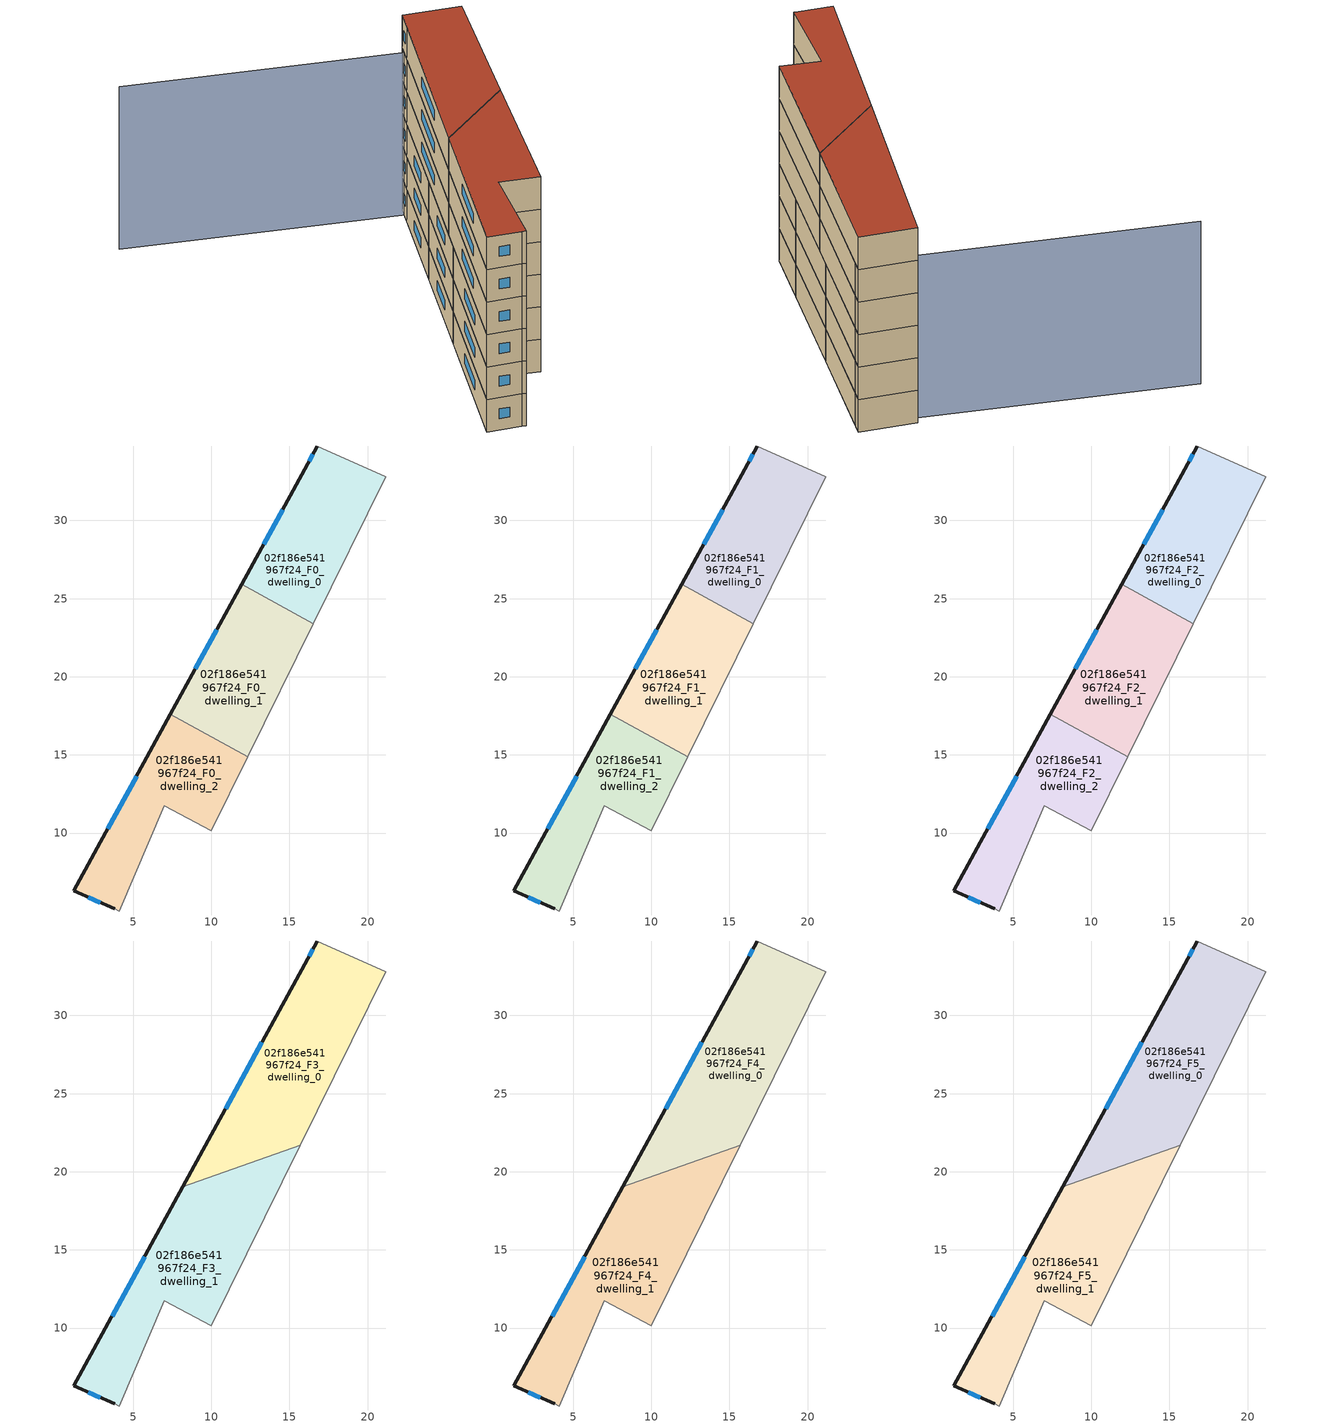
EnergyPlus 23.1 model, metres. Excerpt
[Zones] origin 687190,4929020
02f186e541967f24_F0_dwelling_0
 floor ground (EU_floor_Construction): 21.16,32.8 16.52,23.4 11.94,25.91 15.97,33.27 16.79,34.76 z0
 wall outside (EU_wall_Construction): 16.79,34.76 15.97,33.27 11.94,25.91 z0:3
 wall adiabatic (EU_wall_Construction): 16.52,23.4 21.16,32.8 16.79,34.76 z0:3
 wall to 02f186e541967f24_F0_dwelling_1 (EU_wall_Construction): 11.94,25.91 16.52,23.4 z0:3
 window (EU_Window_Construction): 14.56,30.69 13.36,28.49 / 16.5,34.24 16.26,33.8 z1.05:1.95
02f186e541967f24_F0_dwelling_1
 floor ground (EU_floor_Construction): 16.52,23.4 12.32,14.89 7.39,17.59 11.94,25.91 z0
 wall outside (EU_wall_Construction): 11.94,25.91 7.39,17.59 z0:3
 wall to 02f186e541967f24_F0_dwelling_2 (EU_wall_Construction): 7.39,17.59 12.32,14.89 z0:3
 wall adiabatic (EU_wall_Construction): 12.32,14.89 16.52,23.4 z0:3
 window (EU_Window_Construction): 10.34,22.99 8.98,20.51 z1.05:1.95
02f186e541967f24_F0_dwelling_2
 floor ground (EU_floor_Construction): 12.32,14.89 9.98,10.17 6.99,11.75 4.12,5.01 3.81,5.16 1.2,6.3 7.39,17.59 z0
 wall outside (EU_wall_Construction): 7.39,17.59 1.2,6.3 3.81,5.16 z0:3
 wall adiabatic (EU_wall_Construction): 3.81,5.16 4.12,5.01 6.99,11.75 9.98,10.17 12.32,14.89 z0:3
 window (EU_Window_Construction): 2.12,5.9 2.9,5.56 / 5.22,13.63 3.37,10.26 z1.05:1.95
02f186e541967f24_F1_dwelling_0
 floor to 02f186e541967f24_F0_dwelling_0 (EU_floor_Construction): 21.16,32.8 16.52,23.4 11.94,25.91 15.97,33.27 16.79,34.76 z3
 wall outside (EU_wall_Construction): 16.79,34.76 15.97,33.27 11.94,25.91 z3:6
 wall adiabatic (EU_wall_Construction): 16.52,23.4 21.16,32.8 16.79,34.76 z3:6
 wall to 02f186e541967f24_F1_dwelling_1 (EU_wall_Construction): 11.94,25.91 16.52,23.4 z3:6
 window (EU_Window_Construction): 14.56,30.69 13.36,28.49 / 16.5,34.24 16.26,33.8 z4.05:4.95
02f186e541967f24_F1_dwelling_1
 floor to 02f186e541967f24_F0_dwelling_1 (EU_floor_Construction): 16.52,23.4 12.32,14.89 7.39,17.59 11.94,25.91 z3
 wall outside (EU_wall_Construction): 11.94,25.91 7.39,17.59 z3:6
 wall to 02f186e541967f24_F1_dwelling_2 (EU_wall_Construction): 7.39,17.59 12.32,14.89 z3:6
 wall adiabatic (EU_wall_Construction): 12.32,14.89 16.52,23.4 z3:6
 window (EU_Window_Construction): 10.34,22.99 8.98,20.51 z4.05:4.95
02f186e541967f24_F1_dwelling_2
 floor to 02f186e541967f24_F0_dwelling_2 (EU_floor_Construction): 12.32,14.89 9.98,10.17 6.99,11.75 4.12,5.01 3.81,5.16 1.2,6.3 7.39,17.59 z3
 wall outside (EU_wall_Construction): 7.39,17.59 1.2,6.3 3.81,5.16 z3:6
 wall adiabatic (EU_wall_Construction): 3.81,5.16 4.12,5.01 6.99,11.75 9.98,10.17 12.32,14.89 z3:6
 window (EU_Window_Construction): 2.12,5.9 2.9,5.56 / 5.22,13.63 3.37,10.26 z4.05:4.95
02f186e541967f24_F2_dwelling_0
 floor to 02f186e541967f24_F1_dwelling_0 (EU_floor_Construction): 21.16,32.8 16.52,23.4 11.94,25.91 15.97,33.27 16.79,34.76 z6
 wall outside (EU_wall_Construction): 16.79,34.76 15.97,33.27 11.94,25.91 z6:9
 wall adiabatic (EU_wall_Construction): 16.52,23.4 21.16,32.8 16.79,34.76 z6:9
 wall to 02f186e541967f24_F2_dwelling_1 (EU_wall_Construction): 11.94,25.91 16.52,23.4 z6:9
 window (EU_Window_Construction): 14.56,30.69 13.36,28.49 / 16.5,34.24 16.26,33.8 z7.05:7.95
02f186e541967f24_F2_dwelling_1
 floor to 02f186e541967f24_F1_dwelling_1 (EU_floor_Construction): 16.52,23.4 12.32,14.89 7.39,17.59 11.94,25.91 z6
 wall outside (EU_wall_Construction): 11.94,25.91 7.39,17.59 z6:9
 wall to 02f186e541967f24_F2_dwelling_2 (EU_wall_Construction): 7.39,17.59 12.32,14.89 z6:9
 wall adiabatic (EU_wall_Construction): 12.32,14.89 16.52,23.4 z6:9
 window (EU_Window_Construction): 10.34,22.99 8.98,20.51 z7.05:7.95
02f186e541967f24_F2_dwelling_2
 floor to 02f186e541967f24_F1_dwelling_2 (EU_floor_Construction): 12.32,14.89 9.98,10.17 6.99,11.75 4.12,5.01 3.81,5.16 1.2,6.3 7.39,17.59 z6
 wall outside (EU_wall_Construction): 7.39,17.59 1.2,6.3 3.81,5.16 z6:9
 wall adiabatic (EU_wall_Construction): 3.81,5.16 4.12,5.01 6.99,11.75 9.98,10.17 12.32,14.89 z6:9
 window (EU_Window_Construction): 2.12,5.9 2.9,5.56 / 5.22,13.63 3.37,10.26 z7.05:7.95
02f186e541967f24_F3_dwelling_0
 floor to 02f186e541967f24_F2_dwelling_0 (EU_floor_Construction): 21.16,32.8 16.52,23.4 11.94,25.91 15.97,33.27 16.79,34.76 z9
 floor to 02f186e541967f24_F2_dwelling_1 (EU_floor_Construction): 16.52,23.4 15.67,21.7 8.18,19.04 11.94,25.91 z9
 wall outside (EU_wall_Construction): 16.79,34.76 15.97,33.27 8.18,19.04 z9:12
 wall adiabatic (EU_wall_Construction): 15.68,21.7 21.16,32.8 16.79,34.76 z9:12
 wall to 02f186e541967f24_F3_dwelling_1 (EU_wall_Construction): 8.18,19.04 15.68,21.7 z9:12
 window (EU_Window_Construction): 13.24,28.28 10.91,24.03 / 16.5,34.24 16.26,33.8 z10.05:10.95
02f186e541967f24_F3_dwelling_1
 floor to 02f186e541967f24_F2_dwelling_2 (EU_floor_Construction): 12.32,14.89 9.98,10.17 6.99,11.75 4.12,5.01 3.81,5.16 1.2,6.3 7.39,17.59 z9
 floor to 02f186e541967f24_F2_dwelling_1 (EU_floor_Construction): 15.67,21.7 12.32,14.89 7.39,17.59 8.18,19.04 z9
 wall outside (EU_wall_Construction): 8.18,19.04 1.2,6.3 3.81,5.16 z9:12
 wall adiabatic (EU_wall_Construction): 3.81,5.16 4.12,5.01 6.99,11.75 9.98,10.17 15.68,21.7 z9:12
 window (EU_Window_Construction): 2.12,5.9 2.9,5.56 / 5.74,14.58 3.65,10.77 z10.05:10.95
02f186e541967f24_F4_dwelling_0
 floor to 02f186e541967f24_F3_dwelling_0 (EU_floor_Construction): 21.16,32.8 15.68,21.7 8.18,19.04 15.97,33.27 16.79,34.76 z12
 wall outside (EU_wall_Construction): 16.79,34.76 15.97,33.27 8.18,19.04 z12:15
 wall adiabatic (EU_wall_Construction): 15.68,21.7 21.16,32.8 16.79,34.76 z12:15
 wall to 02f186e541967f24_F4_dwelling_1 (EU_wall_Construction): 8.18,19.04 15.68,21.7 z12:15
 window (EU_Window_Construction): 13.24,28.28 10.91,24.03 / 16.5,34.24 16.26,33.8 z13.05:13.95
02f186e541967f24_F4_dwelling_1
 floor to 02f186e541967f24_F3_dwelling_1 (EU_floor_Construction): 15.68,21.7 9.98,10.17 6.99,11.75 4.12,5.01 3.81,5.16 1.2,6.3 8.18,19.04 z12
 wall outside (EU_wall_Construction): 8.18,19.04 1.2,6.3 3.81,5.16 z12:15
 wall adiabatic (EU_wall_Construction): 3.81,5.16 4.12,5.01 6.99,11.75 9.98,10.17 15.68,21.7 z12:15
 window (EU_Window_Construction): 2.12,5.9 2.9,5.56 / 5.74,14.58 3.65,10.77 z13.05:13.95
02f186e541967f24_F5_dwelling_0
 floor to 02f186e541967f24_F4_dwelling_0 (EU_floor_Construction): 21.16,32.8 15.68,21.7 8.18,19.04 15.97,33.27 16.79,34.76 z15
 wall outside (EU_wall_Construction): 16.79,34.76 15.97,33.27 8.18,19.04 z15:18
 wall adiabatic (EU_wall_Construction): 15.68,21.7 21.16,32.8 16.79,34.76 z15:18
 wall to 02f186e541967f24_F5_dwelling_1 (EU_wall_Construction): 8.18,19.04 15.68,21.7 z15:18
 window (EU_Window_Construction): 13.24,28.28 10.91,24.03 / 16.5,34.24 16.26,33.8 z16.05:16.95
 roof outside (EU_roof_Construction): 15.68,21.7 21.16,32.8 16.79,34.76 15.97,33.27 8.18,19.04 z18
02f186e541967f24_F5_dwelling_1
 floor to 02f186e541967f24_F4_dwelling_1 (EU_floor_Construction): 15.68,21.7 9.98,10.17 6.99,11.75 4.12,5.01 3.81,5.16 1.2,6.3 8.18,19.04 z15
 wall outside (EU_wall_Construction): 8.18,19.04 1.2,6.3 3.81,5.16 z15:18
 wall adiabatic (EU_wall_Construction): 3.81,5.16 4.12,5.01 6.99,11.75 9.98,10.17 15.68,21.7 z15:18
 window (EU_Window_Construction): 2.12,5.9 2.9,5.56 / 5.74,14.58 3.65,10.77 z16.05:16.95
 roof outside (EU_roof_Construction): 9.98,10.17 15.68,21.7 8.18,19.04 1.2,6.3 3.81,5.16 4.12,5.01 6.99,11.75 z18
shading: 20.7,31.9 -3.58,44.72 z0:15
[Building]
EU S2 Campaign: North Axis=0; Terrain=City; Solar Distribution=FullExterior
[Site:Location]
Bologna: Latitude=44.5; Longitude=11.25; Time Zone=1; Elevation=37
[SizingPeriod:WeatherFileDays]
AnnualSizingPeriod: Begin Month=1; Begin Day of Month=1; End Month=12; End Day of Month=31; Day of Week for Start Day=Monday; Use Weather File Daylight Saving Period=No; Use Weather File Rain and Snow Indicators=No
[MATERIAL]
EU_InternalMass_Material: Roughness=MediumRough; Thickness=0.1; Conductivity=1; Density=1800; Specific Heat=900; Thermal Absorptance=0.9; Solar Absorptance=0.7; Visible Absorptance=0.7
[MATERIAL:NOMASS] Roughness=MediumRough; Thermal Absorptance=0.9; Solar Absorptance=0.7; Visible Absorptance=0.7
Name | Thermal Resistance
EU_wall_NoMass | 0.890213
EU_roof_NoMass | 0.636128
EU_floor_NoMass | 0.79516
[WINDOWMATERIAL:SIMPLEGLAZINGSYSTEM]
EU_Window_SimpleGlazing: UFactor=4.49146; Solar Heat Gain Coefficient=0.85; Visible Transmittance=0.85
[CONSTRUCTION]
EU_wall_Construction: EU_wall_NoMass
EU_roof_Construction: EU_roof_NoMass
EU_floor_Construction: EU_floor_NoMass
EU_Window_Construction: EU_Window_SimpleGlazing
EU_InternalMass_Construction: EU_InternalMass_Material
[ZONE] Type=1; Multiplier=1; Ceiling Height=autocalculate; Floor Area=autocalculate; Part of Total Floor Area=Yes
Name | Volume
02f186e541967f24_F0_dwelling_0; 02f186e541967f24_F1_dwelling_0; 02f186e541967f24_F2_dwelling_0 | 154.167
02f186e541967f24_F3_dwelling_0; 02f186e541967f24_F4_dwelling_0; 02f186e541967f24_F5_dwelling_0 | 231.255
02f186e541967f24_F0_dwelling_1; 02f186e541967f24_F1_dwelling_1; 02f186e541967f24_F2_dwelling_1 | 154.172
02f186e541967f24_F3_dwelling_1; 02f186e541967f24_F4_dwelling_1; 02f186e541967f24_F5_dwelling_1 | 231.245
02f186e541967f24_F0_dwelling_2; 02f186e541967f24_F1_dwelling_2; 02f186e541967f24_F2_dwelling_2 | 154.166
[INTERNALMASS] Construction=EU_InternalMass_Construction
Name | Zone or ZoneList | Surface Area
02f186e541967f24_F0_dwelling_0_EU_InternalMass | 02f186e541967f24_F0_dwelling_0 | 51.3891
02f186e541967f24_F0_dwelling_1_EU_InternalMass | 02f186e541967f24_F0_dwelling_1 | 51.3908
02f186e541967f24_F0_dwelling_2_EU_InternalMass | 02f186e541967f24_F0_dwelling_2 | 51.3888
02f186e541967f24_F1_dwelling_0_EU_InternalMass | 02f186e541967f24_F1_dwelling_0 | 51.3891
02f186e541967f24_F1_dwelling_1_EU_InternalMass | 02f186e541967f24_F1_dwelling_1 | 51.3908
02f186e541967f24_F1_dwelling_2_EU_InternalMass | 02f186e541967f24_F1_dwelling_2 | 51.3888
02f186e541967f24_F2_dwelling_0_EU_InternalMass | 02f186e541967f24_F2_dwelling_0 | 51.3891
02f186e541967f24_F2_dwelling_1_EU_InternalMass | 02f186e541967f24_F2_dwelling_1 | 51.3908
02f186e541967f24_F2_dwelling_2_EU_InternalMass | 02f186e541967f24_F2_dwelling_2 | 51.3888
02f186e541967f24_F3_dwelling_0_EU_InternalMass | 02f186e541967f24_F3_dwelling_0 | 77.0853
02f186e541967f24_F3_dwelling_1_EU_InternalMass | 02f186e541967f24_F3_dwelling_1 | 77.0815
02f186e541967f24_F4_dwelling_0_EU_InternalMass | 02f186e541967f24_F4_dwelling_0 | 77.0853
02f186e541967f24_F4_dwelling_1_EU_InternalMass | 02f186e541967f24_F4_dwelling_1 | 77.0815
02f186e541967f24_F5_dwelling_0_EU_InternalMass | 02f186e541967f24_F5_dwelling_0 | 77.0853
02f186e541967f24_F5_dwelling_1_EU_InternalMass | 02f186e541967f24_F5_dwelling_1 | 77.0815
[OTHEREQUIPMENT] Fuel Type=Electricity; Design Level Calculation Method=Watts/Area; Power per Zone Floor Area=1; Fraction Latent=0; Fraction Radiant=0; Fraction Lost=0; Carbon Dioxide Generation Rate=0; EndUse Subcategory=EU_Step8_InternalGains
Name | Zone or ZoneList or Space or SpaceList | Schedule
EU_Step8_InternalGain_02f186e541967f24_F0_dwelling_0_f000 | 02f186e541967f24_F0_dwelling_0 | EU_Step8_GainSchedule_02f186e541967f24_F0_dwelling_0_f000
EU_Step8_InternalGain_02f186e541967f24_F0_dwelling_1_f000 | 02f186e541967f24_F0_dwelling_1 | EU_Step8_GainSchedule_02f186e541967f24_F0_dwelling_1_f000
EU_Step8_InternalGain_02f186e541967f24_F0_dwelling_2_f000 | 02f186e541967f24_F0_dwelling_2 | EU_Step8_GainSchedule_02f186e541967f24_F0_dwelling_2_f000
EU_Step8_InternalGain_02f186e541967f24_F1_dwelling_0_f000 | 02f186e541967f24_F1_dwelling_0 | EU_Step8_GainSchedule_02f186e541967f24_F1_dwelling_0_f000
EU_Step8_InternalGain_02f186e541967f24_F1_dwelling_1_f000 | 02f186e541967f24_F1_dwelling_1 | EU_Step8_GainSchedule_02f186e541967f24_F1_dwelling_1_f000
EU_Step8_InternalGain_02f186e541967f24_F1_dwelling_2_f000 | 02f186e541967f24_F1_dwelling_2 | EU_Step8_GainSchedule_02f186e541967f24_F1_dwelling_2_f000
EU_Step8_InternalGain_02f186e541967f24_F2_dwelling_0_f000 | 02f186e541967f24_F2_dwelling_0 | EU_Step8_GainSchedule_02f186e541967f24_F2_dwelling_0_f000
EU_Step8_InternalGain_02f186e541967f24_F2_dwelling_1_f000 | 02f186e541967f24_F2_dwelling_1 | EU_Step8_GainSchedule_02f186e541967f24_F2_dwelling_1_f000
EU_Step8_InternalGain_02f186e541967f24_F2_dwelling_2_f000 | 02f186e541967f24_F2_dwelling_2 | EU_Step8_GainSchedule_02f186e541967f24_F2_dwelling_2_f000
EU_Step8_InternalGain_02f186e541967f24_F3_dwelling_0_f000 | 02f186e541967f24_F3_dwelling_0 | EU_Step8_GainSchedule_02f186e541967f24_F3_dwelling_0_f000
EU_Step8_InternalGain_02f186e541967f24_F3_dwelling_1_f000 | 02f186e541967f24_F3_dwelling_1 | EU_Step8_GainSchedule_02f186e541967f24_F3_dwelling_1_f000
EU_Step8_InternalGain_02f186e541967f24_F4_dwelling_0_f000 | 02f186e541967f24_F4_dwelling_0 | EU_Step8_GainSchedule_02f186e541967f24_F4_dwelling_0_f000
EU_Step8_InternalGain_02f186e541967f24_F4_dwelling_1_f000 | 02f186e541967f24_F4_dwelling_1 | EU_Step8_GainSchedule_02f186e541967f24_F4_dwelling_1_f000
EU_Step8_InternalGain_02f186e541967f24_F5_dwelling_0_f000 | 02f186e541967f24_F5_dwelling_0 | EU_Step8_GainSchedule_02f186e541967f24_F5_dwelling_0_f000
EU_Step8_InternalGain_02f186e541967f24_F5_dwelling_1_f000 | 02f186e541967f24_F5_dwelling_1 | EU_Step8_GainSchedule_02f186e541967f24_F5_dwelling_1_f000
[ZONEVENTILATION:DESIGNFLOWRATE] Schedule=EU_AlwaysOn; Design Flow Rate Calculation Method=AirChanges/Hour; Air Changes per Hour=0.718634; Ventilation Type=Natural; Fan Pressure Rise=0; Fan Total Efficiency=1; Constant Term Coefficient=1; Temperature Term Coefficient=0; Velocity Term Coefficient=0; Velocity Squared Term Coefficient=0; Minimum Indoor Temperature=-100; Maximum Indoor Temperature=100; Delta Temperature=-100; Minimum Outdoor Temperature=-100; Maximum Outdoor Temperature=100; Maximum Wind Speed=40
Name | Zone or ZoneList or Space or SpaceList
EU_ConstantAir_02f186e541967f24_F0_dwelling_0 | 02f186e541967f24_F0_dwelling_0
EU_ConstantAir_02f186e541967f24_F0_dwelling_1 | 02f186e541967f24_F0_dwelling_1
EU_ConstantAir_02f186e541967f24_F0_dwelling_2 | 02f186e541967f24_F0_dwelling_2
EU_ConstantAir_02f186e541967f24_F1_dwelling_0 | 02f186e541967f24_F1_dwelling_0
EU_ConstantAir_02f186e541967f24_F1_dwelling_1 | 02f186e541967f24_F1_dwelling_1
EU_ConstantAir_02f186e541967f24_F1_dwelling_2 | 02f186e541967f24_F1_dwelling_2
EU_ConstantAir_02f186e541967f24_F2_dwelling_0 | 02f186e541967f24_F2_dwelling_0
EU_ConstantAir_02f186e541967f24_F2_dwelling_1 | 02f186e541967f24_F2_dwelling_1
EU_ConstantAir_02f186e541967f24_F2_dwelling_2 | 02f186e541967f24_F2_dwelling_2
EU_ConstantAir_02f186e541967f24_F3_dwelling_0 | 02f186e541967f24_F3_dwelling_0
EU_ConstantAir_02f186e541967f24_F3_dwelling_1 | 02f186e541967f24_F3_dwelling_1
EU_ConstantAir_02f186e541967f24_F4_dwelling_0 | 02f186e541967f24_F4_dwelling_0
EU_ConstantAir_02f186e541967f24_F4_dwelling_1 | 02f186e541967f24_F4_dwelling_1
EU_ConstantAir_02f186e541967f24_F5_dwelling_0 | 02f186e541967f24_F5_dwelling_0
EU_ConstantAir_02f186e541967f24_F5_dwelling_1 | 02f186e541967f24_F5_dwelling_1
[HVACTEMPLATE:THERMOSTAT] Constant Heating Setpoint=20; Constant Cooling Setpoint=50
EU_HeatOnly_02f186e541967f24_F0_dwelling_0; EU_HeatOnly_02f186e541967f24_F0_dwelling_1; EU_HeatOnly_02f186e541967f24_F0_dwelling_2; EU_HeatOnly_02f186e541967f24_F1_dwelling_0; EU_HeatOnly_02f186e541967f24_F1_dwelling_1; EU_HeatOnly_02f186e541967f24_F1_dwelling_2; EU_HeatOnly_02f186e541967f24_F2_dwelling_0; EU_HeatOnly_02f186e541967f24_F2_dwelling_1; EU_HeatOnly_02f186e541967f24_F2_dwelling_2; EU_HeatOnly_02f186e541967f24_F3_dwelling_0; EU_HeatOnly_02f186e541967f24_F3_dwelling_1; EU_HeatOnly_02f186e541967f24_F4_dwelling_0; EU_HeatOnly_02f186e541967f24_F4_dwelling_1; EU_HeatOnly_02f186e541967f24_F5_dwelling_0; EU_HeatOnly_02f186e541967f24_F5_dwelling_1
[HVACTEMPLATE:ZONE:IDEALLOADSAIRSYSTEM] System Availability Schedule=EU_AlwaysOn; Maximum Heating Supply Air Temperature=50; Minimum Cooling Supply Air Temperature=13; Maximum Heating Supply Air Humidity Ratio=0.0156; Minimum Cooling Supply Air Humidity Ratio=0.0077; Heating Limit=NoLimit; Cooling Limit=NoLimit; Heating Availability Schedule=EU_AlwaysOn; Cooling Availability Schedule=EU_CoolingOff; Dehumidification Control Type=ConstantSensibleHeatRatio; Cooling Sensible Heat Ratio=0.7; Dehumidification Setpoint=60; Humidification Control Type=None; Humidification Setpoint=30; Outdoor Air Method=None; Outdoor Air Flow Rate per Person=0.00944; Outdoor Air Flow Rate per Zone Floor Area=0; Outdoor Air Flow Rate per Zone=0; Demand Controlled Ventilation Type=None; Outdoor Air Economizer Type=NoEconomizer; Heat Recovery Type=None; Sensible Heat Recovery Effectiveness=0.7; Latent Heat Recovery Effectiveness=0.65
Name | Template Thermostat
02f186e541967f24_F0_dwelling_0 | EU_HeatOnly_02f186e541967f24_F0_dwelling_0
02f186e541967f24_F0_dwelling_1 | EU_HeatOnly_02f186e541967f24_F0_dwelling_1
02f186e541967f24_F0_dwelling_2 | EU_HeatOnly_02f186e541967f24_F0_dwelling_2
02f186e541967f24_F1_dwelling_0 | EU_HeatOnly_02f186e541967f24_F1_dwelling_0
02f186e541967f24_F1_dwelling_1 | EU_HeatOnly_02f186e541967f24_F1_dwelling_1
02f186e541967f24_F1_dwelling_2 | EU_HeatOnly_02f186e541967f24_F1_dwelling_2
02f186e541967f24_F2_dwelling_0 | EU_HeatOnly_02f186e541967f24_F2_dwelling_0
02f186e541967f24_F2_dwelling_1 | EU_HeatOnly_02f186e541967f24_F2_dwelling_1
02f186e541967f24_F2_dwelling_2 | EU_HeatOnly_02f186e541967f24_F2_dwelling_2
02f186e541967f24_F3_dwelling_0 | EU_HeatOnly_02f186e541967f24_F3_dwelling_0
02f186e541967f24_F3_dwelling_1 | EU_HeatOnly_02f186e541967f24_F3_dwelling_1
02f186e541967f24_F4_dwelling_0 | EU_HeatOnly_02f186e541967f24_F4_dwelling_0
02f186e541967f24_F4_dwelling_1 | EU_HeatOnly_02f186e541967f24_F4_dwelling_1
02f186e541967f24_F5_dwelling_0 | EU_HeatOnly_02f186e541967f24_F5_dwelling_0
02f186e541967f24_F5_dwelling_1 | EU_HeatOnly_02f186e541967f24_F5_dwelling_1
[SIZING:ZONE] Zone Cooling Design Supply Air Temperature Input Method=SupplyAirTemperature; Zone Cooling Design Supply Air Temperature=13; Zone Heating Design Supply Air Temperature Input Method=SupplyAirTemperature; Zone Heating Design Supply Air Temperature=50; Zone Cooling Design Supply Air Humidity Ratio=0.008; Zone Heating Design Supply Air Humidity Ratio=0.008; Cooling Design Air Flow Method=DesignDay; Cooling Design Air Flow Rate=0; Cooling Minimum Air Flow per Zone Floor Area=0.000762; Cooling Minimum Air Flow=0; Cooling Minimum Air Flow Fraction=0.2; Heating Design Air Flow Method=DesignDay; Heating Design Air Flow Rate=0; Heating Maximum Air Flow per Zone Floor Area=0.002032; Heating Maximum Air Flow=0.141576; Heating Maximum Air Flow Fraction=0.3; Account for Dedicated Outdoor Air System=No; Dedicated Outdoor Air System Control Strategy=NeutralSupplyAir; Dedicated Outdoor Air Low Setpoint Temperature for Design=autosize; Dedicated Outdoor Air High Setpoint Temperature for Design=autosize; Zone Load Sizing Method=Sensible Load Only No Latent Load; Zone Latent Cooling Design Supply Air Humidity Ratio Input Method=HumidityRatioDifference; Zone Cooling Design Supply Air Humidity Ratio Difference=0.005; Zone Latent Heating Design Supply Air Humidity Ratio Input Method=HumidityRatioDifference; Zone Humidification Design Supply Air Humidity Ratio Difference=0.005
02f186e541967f24_F0_dwelling_0; 02f186e541967f24_F0_dwelling_1; 02f186e541967f24_F0_dwelling_2; 02f186e541967f24_F1_dwelling_0; 02f186e541967f24_F1_dwelling_1; 02f186e541967f24_F1_dwelling_2; 02f186e541967f24_F2_dwelling_0; 02f186e541967f24_F2_dwelling_1; 02f186e541967f24_F2_dwelling_2; 02f186e541967f24_F3_dwelling_0; 02f186e541967f24_F3_dwelling_1; 02f186e541967f24_F4_dwelling_0; 02f186e541967f24_F4_dwelling_1; 02f186e541967f24_F5_dwelling_0; 02f186e541967f24_F5_dwelling_1
[SCHEDULE:CONSTANT]
Name | Hourly Value
EU_AlwaysOn | 1
EU_CoolingOff | 0
[SCHEDULE:FILE] Column Number=1; Rows to Skip at Top=0; Number of Hours of Data=8760; Column Separator=Comma; Interpolate to Timestep=No; Minutes per Item=60; Adjust Schedule for Daylight Savings=Yes
Name | File
EU_Step8_GainSchedule_02f186e541967f24_F0_dwelling_0_f000 | ../../schedules/02f186e541967f24/02f186e541967f24_F0_dwelling_0_f000_gain.csv
EU_Step8_GainSchedule_02f186e541967f24_F0_dwelling_1_f000 | ../../schedules/02f186e541967f24/02f186e541967f24_F0_dwelling_1_f000_gain.csv
EU_Step8_GainSchedule_02f186e541967f24_F0_dwelling_2_f000 | ../../schedules/02f186e541967f24/02f186e541967f24_F0_dwelling_2_f000_gain.csv
EU_Step8_GainSchedule_02f186e541967f24_F1_dwelling_0_f000 | ../../schedules/02f186e541967f24/02f186e541967f24_F1_dwelling_0_f000_gain.csv
EU_Step8_GainSchedule_02f186e541967f24_F1_dwelling_1_f000 | ../../schedules/02f186e541967f24/02f186e541967f24_F1_dwelling_1_f000_gain.csv
EU_Step8_GainSchedule_02f186e541967f24_F1_dwelling_2_f000 | ../../schedules/02f186e541967f24/02f186e541967f24_F1_dwelling_2_f000_gain.csv
EU_Step8_GainSchedule_02f186e541967f24_F2_dwelling_0_f000 | ../../schedules/02f186e541967f24/02f186e541967f24_F2_dwelling_0_f000_gain.csv
EU_Step8_GainSchedule_02f186e541967f24_F2_dwelling_1_f000 | ../../schedules/02f186e541967f24/02f186e541967f24_F2_dwelling_1_f000_gain.csv
EU_Step8_GainSchedule_02f186e541967f24_F2_dwelling_2_f000 | ../../schedules/02f186e541967f24/02f186e541967f24_F2_dwelling_2_f000_gain.csv
EU_Step8_GainSchedule_02f186e541967f24_F3_dwelling_0_f000 | ../../schedules/02f186e541967f24/02f186e541967f24_F3_dwelling_0_f000_gain.csv
EU_Step8_GainSchedule_02f186e541967f24_F3_dwelling_1_f000 | ../../schedules/02f186e541967f24/02f186e541967f24_F3_dwelling_1_f000_gain.csv
EU_Step8_GainSchedule_02f186e541967f24_F4_dwelling_0_f000 | ../../schedules/02f186e541967f24/02f186e541967f24_F4_dwelling_0_f000_gain.csv
EU_Step8_GainSchedule_02f186e541967f24_F4_dwelling_1_f000 | ../../schedules/02f186e541967f24/02f186e541967f24_F4_dwelling_1_f000_gain.csv
EU_Step8_GainSchedule_02f186e541967f24_F5_dwelling_0_f000 | ../../schedules/02f186e541967f24/02f186e541967f24_F5_dwelling_0_f000_gain.csv
EU_Step8_GainSchedule_02f186e541967f24_F5_dwelling_1_f000 | ../../schedules/02f186e541967f24/02f186e541967f24_F5_dwelling_1_f000_gain.csv
